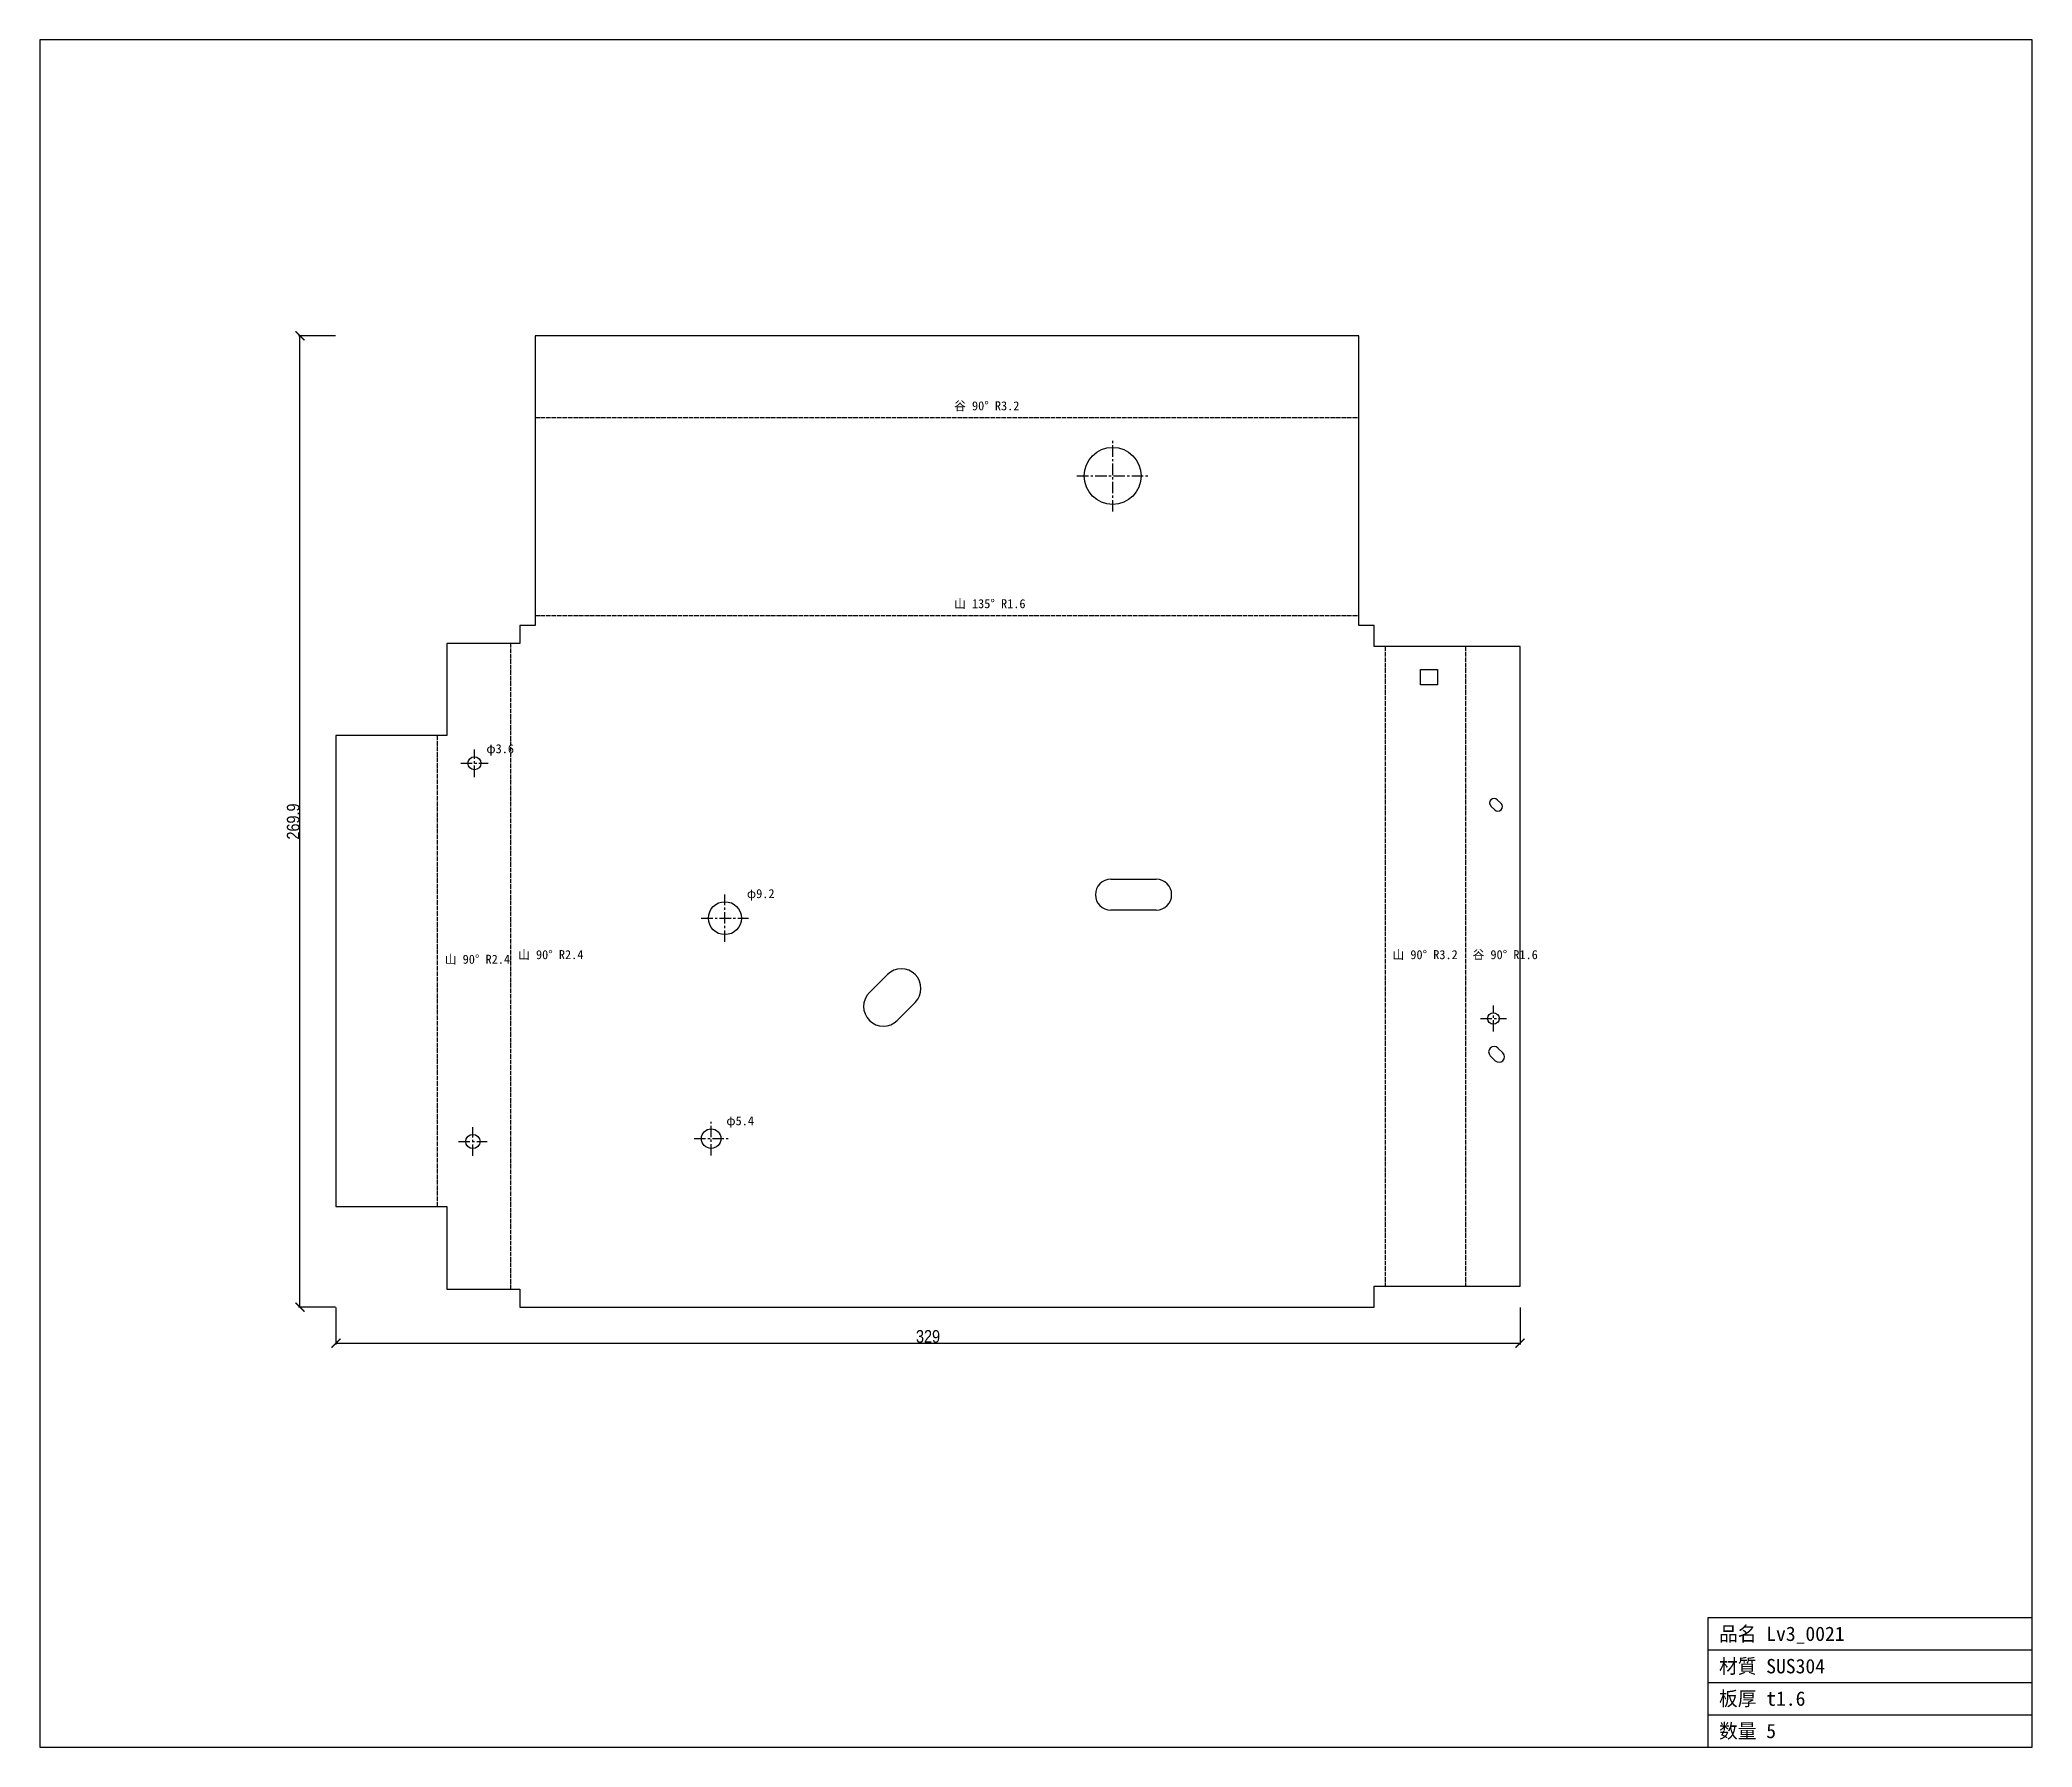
# Model space of a CAD drawing. Header units: millimetres. Extents: x -133 to 420, y -122 to 352.
import ezdxf

# ---------------------------------------------------------------- set-up
doc = ezdxf.new("R2010")
doc.units = ezdxf.units.MM
doc.linetypes.add('CENTER', pattern=[5.08, 3.175, -0.635, 0.635, -0.635])
doc.linetypes.add('DASHED', pattern=[1.524, 1.27, -0.254])
for name, color, linetype in [('BEND', 7, 'Continuous'), ('CENTER', 7, 'Continuous'), ('CUT', 7, 'Continuous'), ('DIM', 7, 'Continuous'), ('FRAME', 7, 'Continuous'), ('TEXT', 7, 'Continuous')]:
    doc.layers.add(name, color=color, linetype=linetype)
doc.styles.add('OpenSansCondensed-Light', font='OpenSansCondensed-Light.ttf')
doc.dimstyles.new('EZDXF', dxfattribs={"dimtxt": 0.25, "dimasz": 0.175, "dimexe": 0.375, "dimexo": 0.125, "dimgap": 0.1, "dimtad": 1, "dimlfac": 100, "dimzin": 12, "dimdsep": 46, "dimtxsty": 'OpenSansCondensed-Light', "dimblk": 'ARCHTICK', "dimcen": 2.5, "dimazin": 3, "dimtfac": 0.5, "dimtmove": 2, "dimatfit": 3})

# ---------------------------------------------------------------- blocks, each defined once
blk = doc.blocks.new('_ARCHTICK')
at = {"color": 0, "linetype": 'BYBLOCK', "const_width": 0.15}
blk.add_lwpolyline([(-0.5, -0.5), (0.5, 0.5)], dxfattribs=at)

msp = doc.modelspace()

# ---------------------------------------------------------------- linework, layer by layer
at = {"layer": 'BEND', "color": 4, "linetype": 'DASHED'}
for p, q in [((4.2, 247.19), (233.07, 247.19)), ((4.2, 192.22), (233.07, 192.22)), ((-2.51, 5), (-2.51, 184.4)), ((240.41, 183.6), (240.41, 5.8)), ((262.66, 183.6), (262.66, 5.8)), ((-22.88, 27.98), (-22.88, 158.86))]:
    msp.add_line(p, q, dxfattribs=at)
at = {"layer": 'CENTER', "color": 1, "linetype": 'CENTER'}
for p, q in [((164.66, 221.06), (164.66, 240.89)), ((154.75, 230.97), (174.58, 230.97)), ((-16.47, 151.11), (-8.85, 151.11)), ((-12.66, 147.3), (-12.66, 154.92)), ((56.95, 101.51), (56.95, 114.66)), ((50.38, 108.09), (63.53, 108.09)), ((270.43, 76.58), (270.43, 83.81)), ((266.81, 80.2), (274.04, 80.2)), ((-13.09, 42.05), (-13.09, 50.01)), ((53.11, 42.12), (53.11, 51.54)), ((-17.07, 46.03), (-9.11, 46.03)), ((48.4, 46.83), (57.82, 46.83))]:
    msp.add_line(p, q, dxfattribs=at)
at = {"layer": 'CUT'}
for p, q in [((233.07, 269.88), (4.2, 269.88)), ((4.2, 269.88), (4.2, 189.4)), ((233.07, 189.4), (233.07, 269.88)), ((4.2, 189.4), (0, 189.4)), ((0, 189.4), (0, 184.4)), ((237.27, 189.4), (233.07, 189.4)), ((237.27, 183.6), (237.27, 189.4)), ((0, 184.4), (-20.37, 184.4)), ((-20.37, 184.4), (-20.37, 158.86)), ((277.86, 183.6), (237.27, 183.6)), ((277.86, 5.8), (277.86, 183.6)), ((250.15, 177.15), (254.95, 177.15)), ((250.15, 172.91), (250.15, 177.15)), ((254.95, 177.15), (254.95, 172.91)), ((254.95, 172.91), (250.15, 172.91)), ((-20.37, 158.86), (-51.14, 158.86)), ((-51.14, 158.86), (-51.14, 27.98)), ((270.81, 138.2), (269.75, 139.25)), ((271.51, 141.01), (272.56, 139.95)), ((164.14, 118.9), (176.76, 118.9)), ((176.76, 110.33), (164.14, 110.33)), ((97.07, 87.41), (102.07, 92.42)), ((109.79, 84.7), (104.79, 79.69)), ((271.71, 72), (273.09, 70.63)), ((270.94, 68.48), (269.56, 69.85)), ((-51.14, 27.98), (-20.37, 27.98)), ((-20.37, 27.98), (-20.37, 5)), ((237.27, 0), (237.27, 5.8)), ((237.27, 5.8), (277.86, 5.8)), ((-20.37, 5), (0, 5)), ((0, 5), (0, 0)), ((0, 0), (237.27, 0))]:
    msp.add_line(p, q, dxfattribs=at)
for centre, radius in [((164.66, 230.97), 7.92), ((-12.66, 151.11), 1.81), ((56.95, 108.09), 4.58), ((270.43, 80.2), 1.61), ((-13.09, 46.03), 1.98), ((53.11, 46.83), 2.71)]:
    msp.add_circle(centre, radius, dxfattribs=at)
for centre, radius, start, end in [((270.63, 140.13), 1.24, 45, -135), ((271.68, 139.08), 1.24, -135, 45), ((164.14, 114.61), 4.29, 90, -90), ((176.76, 114.61), 4.29, -90, 90), ((105.93, 88.56), 5.46, -45, 135), ((100.93, 83.55), 5.46, 135, -45), ((270.64, 70.92), 1.52, 45, -135), ((272.01, 69.55), 1.52, -135, 45)]:
    msp.add_arc(centre, radius, start, end, dxfattribs=at)
at = {"layer": 'FRAME'}
for p, q in [((420.12, 352.13), (-133.4, 352.13)), ((-133.4, 352.13), (-133.4, -122.25)), ((420.12, -122.25), (420.12, 352.13)), ((330.12, -122.25), (330.12, -86.25)), ((330.12, -86.25), (420.12, -86.25)), ((330.12, -95.25), (420.12, -95.25)), ((330.12, -104.25), (420.12, -104.25)), ((330.12, -113.25), (420.12, -113.25)), ((-133.4, -122.25), (420.12, -122.25))]:
    msp.add_line(p, q, dxfattribs=at)

# ---------------------------------------------------------------- texts
at = {"layer": 'TEXT'}
for s, height, p in [('谷 90° R3.2', 2.5, (120.63, 249.19)), ('山 135° R1.6', 2.5, (120.63, 194.22)), ('φ3.6', 2.5, (-9.35, 153.92)), ('φ9.2', 2.5, (63.03, 113.66)), ('山 90° R2.4', 2.5, (-20.88, 95.42)), ('山 90° R2.4', 2.5, (-0.51, 96.7)), ('山 90° R3.2', 2.5, (242.41, 96.7)), ('谷 90° R1.6', 2.5, (264.66, 96.7)), ('φ5.4', 2.5, (57.32, 50.54)), ('品名 Lv3_0021', 4, (333.12, -92.75)), ('材質 SUS304', 4, (333.12, -101.75)), ('板厚 t1.6', 4, (333.12, -110.75)), ('数量 5', 4, (333.12, -119.75))]:
    msp.add_text(s, height=height, dxfattribs=at).set_placement(p)

# ---------------------------------------------------------------- dimensions: what is measured, and where the dimension line sits
at = {"layer": 'DIM'}
msp.add_linear_dim(base=(-61.14, 0), p1=(-51.14, 0), p2=(-51.14, 269.88), angle=90, dimstyle='EZDXF', override={"dimtxt": 3.5, "dimasz": 2.5, "dimdec": 1, "dimlfac": 1}, dxfattribs=at).render()
msp.add_linear_dim(base=(-51.14, -10), p1=(-51.14, 0), p2=(277.86, 0), dimstyle='EZDXF', override={"dimtxt": 3.5, "dimasz": 2.5, "dimdec": 1, "dimlfac": 1}, dxfattribs=at).render()

doc.saveas('drawing.dxf')
